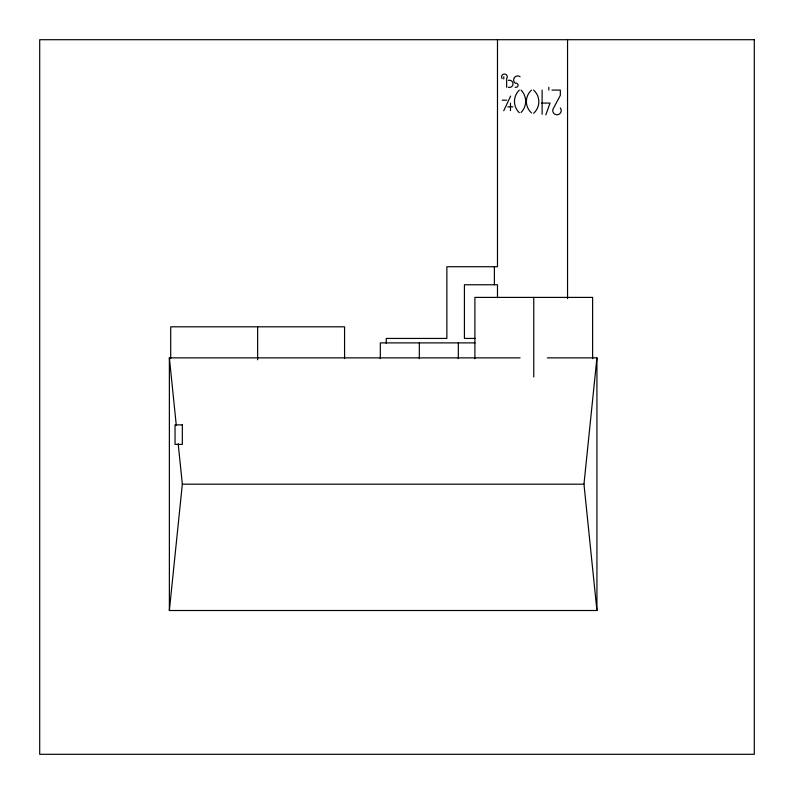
<?xml version="1.0" encoding="UTF-8"?>
<svg xmlns="http://www.w3.org/2000/svg" width="794" height="794" viewBox="0 0 794 794"><rect width="100%" height="100%" fill="white"/><g stroke="black" fill="none" stroke-linecap="round" stroke-linejoin="round"><path stroke-width="1.19" d="M547.354 357.866L596.929 357.866L596.929 610.507L169.37 610.507L182.332 484.191L178.184 443.717M596.929 610.507L583.967 484.191L596.929 357.866M545.815 114.892L550.044 103.081L541.667 103.081M503.743 110.753L510.611 96.084M551.969 90.089L560.336 90.089L560.336 95.349L553.666 107.905A4.238 4.238 0 0 0 554.093 113.651A4.238 4.238 0 0 0 559.859 113.651A4.238 4.238 0 0 0 560.286 107.905M502.195 100.173L506.651 100.173M507.753 106.833L512.884 106.833M475.179 338.433L464.421 338.433L464.421 284.768L497.481 284.768L497.481 297.77M475.02 342.889L380.326 342.889L380.326 358.68M169.37 610.507L169.37 357.866L520.09 357.866M182.332 484.191L583.967 484.191M169.37 357.866L176.288 425.316M592.622 358.65L592.622 297.403L474.901 297.403L474.901 358.68M567.551 39.7L567.551 298.643M548.823 87.261L548.823 90.079M542.123 90.079L542.123 114.316M533.757 297.403L533.757 377.021M510.482 103.081L510.482 110.624M506.651 87.261L506.651 78.626A2.839 2.839 0 0 0 506.354 74.795A2.839 2.839 0 0 0 502.503 74.795A2.839 2.839 0 0 0 502.195 78.626M503.773 76.78L503.773 78.943M497.481 39.7L497.481 266.724L446.873 266.724L446.873 338.433L386.251 338.433L386.251 343.226M494.384 266.724L494.384 284.768M458.327 342.889L458.327 358.68M419.321 342.889L419.321 358.68M344.566 358.6L344.566 326.81L170.71 326.81L170.71 358.6M257.633 326.81L257.633 359.821M533.578 90.089A15.433 15.433 0 0 1 533.578 113.304M531.514 112.976A15.334 15.334 0 0 1 531.514 90.089M521.072 90.089A15.949 15.949 0 0 1 521.072 112.48M519.326 112.748A15.642 15.642 0 0 1 519.326 90.089M515.237 87.261A2.144 2.144 0 0 0 518.075 85.236A2.144 2.144 0 0 0 515.237 83.211A4.049 4.049 0 0 1 514.443 77.544A4.049 4.049 0 0 1 520.11 76.75M508.299 80.383A3.613 3.613 0 0 1 513.023 83.827A3.613 3.613 0 0 1 508.299 87.261M754.3 39.7L39.7 39.7L39.7 754.3L754.3 754.3L754.3 39.7M182.332 424.869L175.047 424.869L175.047 444.412L182.332 444.412L182.332 424.869"/></g></svg>
